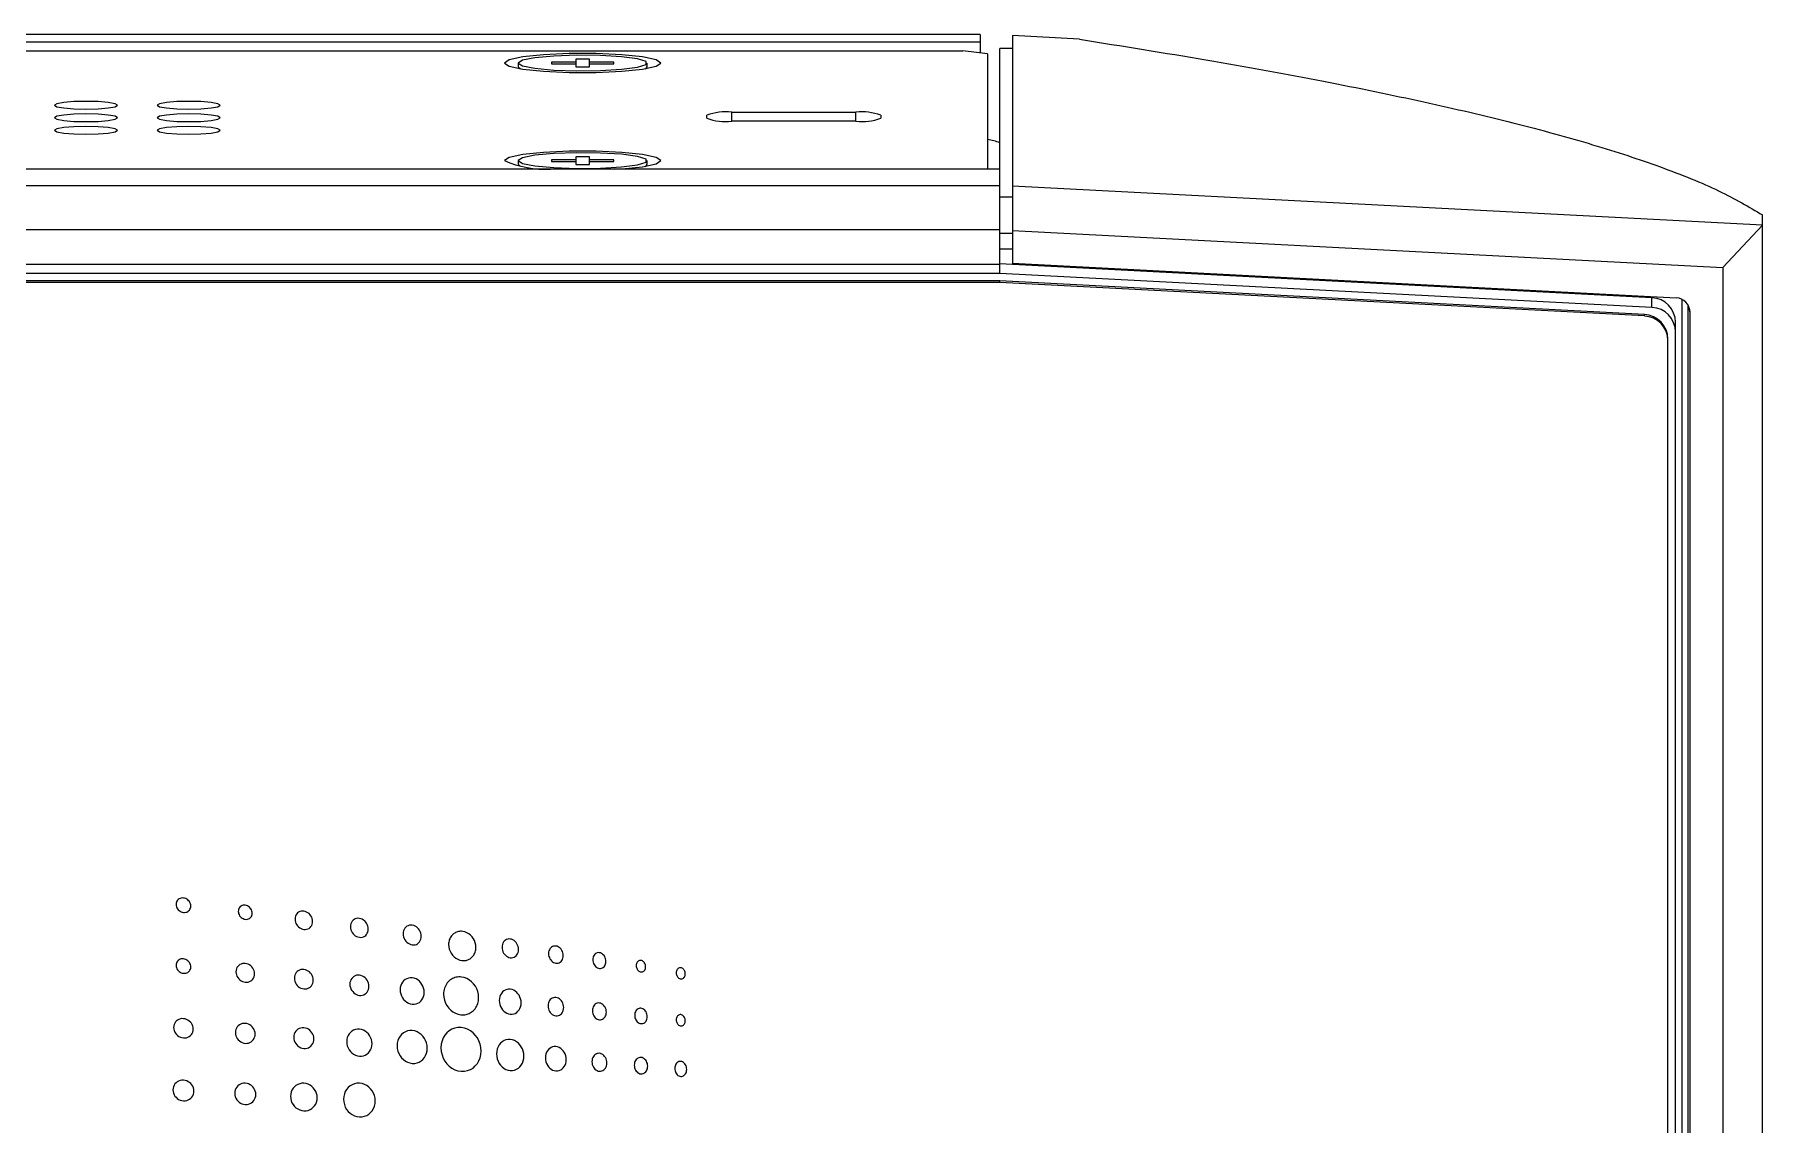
# Model space of a CAD drawing. Header units: inches. Extents: x 1.2 to 43.4, y 1.7 to 28.6.
# Drawn here: x 40.653 to 43.392, y 18.474 to 20.202 of the extents above; entities that cross this region are included whole.
import ezdxf

# ---------------------------------------------------------------- set-up
doc = ezdxf.new("R2010")
doc.units = ezdxf.units.IN
doc.header["$MEASUREMENT"] = 0
doc.layers.add('ARTWORK', color=2, linetype='Continuous')

msp = doc.modelspace()

# ---------------------------------------------------------------- linework, layer by layer
for p, q in [((42.152, 20.2024), (39.9692, 20.2024)), ((42.152, 20.1902), (39.9692, 20.1902)), ((42.152, 20.2024), (42.152, 20.173)), ((42.3094, 20.1949), (42.2032, 20.2011)), ((42.2032, 20.2011), (42.2032, 19.8377)), ((40.1638, 20.1764), (42.1245, 20.1764)), ((41.5113, 20.1632), (41.5113, 20.1512)), ((41.5329, 20.1632), (41.5113, 20.1632)), ((41.5329, 20.1512), (41.5329, 20.1632)), ((42.1639, 20.1716), (42.1245, 20.1764)), ((42.1639, 20.1716), (42.1639, 19.9887)), ((42.2032, 20.1804), (42.1835, 20.1801)), ((42.1835, 19.8235), (42.1835, 20.1801)), ((41.4198, 20.1572), (41.4198, 20.1513)), ((41.4198, 20.1513), (41.4234, 20.148)), ((41.4205, 20.1498), (41.4221, 20.1482)), ((41.4729, 20.1585), (41.4729, 20.1558)), ((41.5113, 20.1585), (41.4729, 20.1585)), ((41.4729, 20.1558), (41.5113, 20.1558)), ((41.5113, 20.1512), (41.5329, 20.1512)), ((41.5713, 20.1585), (41.5329, 20.1585)), ((41.5329, 20.1558), (41.5713, 20.1558)), ((41.5713, 20.1558), (41.5713, 20.1585)), ((41.6221, 20.1482), (41.6237, 20.1498)), ((41.6245, 20.1513), (41.6245, 20.1572)), ((41.7583, 20.0792), (41.9552, 20.0792)), ((41.7583, 20.0648), (41.7583, 20.0792)), ((41.9552, 20.0648), (41.9552, 20.0792)), ((41.719, 20.0696), (41.719, 20.0744)), ((41.9552, 20.0648), (41.7583, 20.0648)), ((41.9946, 20.0744), (41.9946, 20.0696)), ((41.4198, 20.0024), (41.4198, 19.9966)), ((41.4198, 19.9966), (41.4234, 19.9933)), ((41.4205, 19.995), (41.4221, 19.9935)), ((41.4729, 20.0038), (41.4729, 20.0011)), ((41.5113, 20.0038), (41.4729, 20.0038)), ((41.4729, 20.0011), (41.5113, 20.0011)), ((41.5113, 20.0084), (41.5113, 19.9964)), ((41.5329, 20.0084), (41.5113, 20.0084)), ((41.5113, 19.9964), (41.5329, 19.9964)), ((41.5329, 19.9964), (41.5329, 20.0084)), ((41.5713, 20.0038), (41.5329, 20.0038)), ((41.5329, 20.0011), (41.5713, 20.0011)), ((41.5713, 20.0011), (41.5713, 20.0038)), ((41.6221, 19.9935), (41.6237, 19.995)), ((41.6245, 19.9966), (41.6245, 20.0024)), ((42.1835, 19.9887), (26.2938, 19.9887)), ((26.2938, 19.9627), (42.1835, 19.9627)), ((42.2032, 19.9445), (42.1835, 19.9442)), ((43.3922, 19.8999), (42.2032, 19.9617)), ((43.3922, 9.8028), (43.3922, 19.9162)), ((42.1835, 19.8925), (26.2938, 19.8925)), ((42.2032, 19.8869), (42.1835, 19.8868)), ((42.2032, 19.8914), (43.3292, 19.8329)), ((43.3922, 19.8999), (43.3292, 19.8329)), ((42.2032, 19.8618), (42.1835, 19.8622)), ((42.1835, 19.8378), (26.2938, 19.8378)), ((43.2171, 19.7849), (42.1835, 19.8387)), ((42.2032, 19.8396), (43.2556, 19.7848)), ((43.3292, 19.8329), (43.3292, 9.7951)), ((42.1835, 19.8235), (26.2938, 19.8235)), ((42.1835, 19.8115), (26.2938, 19.8115)), ((42.1835, 19.8091), (26.2938, 19.8091)), ((43.2171, 19.7697), (42.1835, 19.8235)), ((42.1835, 19.8091), (42.1835, 19.8115)), ((43.2051, 19.7584), (42.1835, 19.8115)), ((43.2051, 19.756), (42.1835, 19.8091)), ((43.2171, 19.7697), (43.2171, 19.7849)), ((43.2644, 19.7825), (43.2644, 9.8155)), ((43.2051, 19.756), (43.2051, 19.7584)), ((43.2743, 9.8144), (43.2743, 19.7731)), ((43.2761, 19.7687), (43.277, 19.7624)), ((43.277, 19.7624), (43.277, 9.7951)), ((43.2544, 9.8003), (43.2544, 19.7459)), ((43.2424, 9.7979), (43.2424, 19.7194))]:
    msp.add_line(p, q)
at = {"flags": 128}
for points in [[(41.3981, 20.1572), (41.4056, 20.152), (41.4271, 20.1475), (41.4601, 20.1441), (41.5006, 20.1423), (41.5437, 20.1423), (41.5841, 20.1441), (41.6171, 20.1475), (41.6387, 20.152), (41.6461, 20.1572), (41.6387, 20.1623), (41.6171, 20.1669), (41.5841, 20.1703), (41.5437, 20.1721), (41.5006, 20.1721), (41.4601, 20.1703), (41.4271, 20.1669), (41.4056, 20.1623), (41.3981, 20.1572)], [(41.4198, 20.1572), (41.4267, 20.1527), (41.4465, 20.1488), (41.4765, 20.146), (41.5127, 20.1447), (41.5501, 20.1452), (41.5838, 20.1472), (41.6091, 20.1506), (41.6227, 20.1549), (41.6227, 20.1595), (41.6091, 20.1637), (41.5838, 20.1671), (41.5501, 20.1692), (41.5127, 20.1696), (41.4765, 20.1683), (41.4465, 20.1656), (41.4267, 20.1617), (41.4198, 20.1572)], [(41.6209, 20.148), (41.6227, 20.149), (41.6245, 20.1513)], [(40.6847, 20.0902), (40.6885, 20.0879), (40.6994, 20.0859), (40.7156, 20.0846), (40.7347, 20.0841), (40.7539, 20.0846), (40.7701, 20.0859), (40.7809, 20.0879), (40.7847, 20.0902), (40.7809, 20.0926), (40.7701, 20.0945), (40.7539, 20.0959), (40.7347, 20.0963), (40.7156, 20.0959), (40.6994, 20.0945), (40.6885, 20.0926), (40.6847, 20.0902)], [(40.8477, 20.0902), (40.8515, 20.0879), (40.8624, 20.0859), (40.8786, 20.0846), (40.8977, 20.0841), (40.9168, 20.0846), (40.9331, 20.0859), (40.9439, 20.0879), (40.9477, 20.0902), (40.9439, 20.0926), (40.9331, 20.0945), (40.9168, 20.0959), (40.8977, 20.0963), (40.8786, 20.0959), (40.8624, 20.0945), (40.8515, 20.0926), (40.8477, 20.0902)], [(40.6847, 20.0704), (40.6885, 20.068), (40.6994, 20.066), (40.7156, 20.0647), (40.7347, 20.0643), (40.7539, 20.0647), (40.7701, 20.066), (40.7809, 20.068), (40.7847, 20.0704), (40.7809, 20.0727), (40.7701, 20.0747), (40.7539, 20.076), (40.7347, 20.0765), (40.7156, 20.076), (40.6994, 20.0747), (40.6885, 20.0727), (40.6847, 20.0704)], [(40.6847, 20.0505), (40.6885, 20.0482), (40.6994, 20.0462), (40.7156, 20.0449), (40.7347, 20.0444), (40.7539, 20.0449), (40.7701, 20.0462), (40.7809, 20.0482), (40.7847, 20.0505), (40.7809, 20.0528), (40.7701, 20.0548), (40.7539, 20.0561), (40.7347, 20.0566), (40.7156, 20.0561), (40.6994, 20.0548), (40.6885, 20.0528), (40.6847, 20.0505)], [(40.8477, 20.0704), (40.8515, 20.068), (40.8624, 20.066), (40.8786, 20.0647), (40.8977, 20.0643), (40.9168, 20.0647), (40.9331, 20.066), (40.9439, 20.068), (40.9477, 20.0704), (40.9439, 20.0727), (40.9331, 20.0747), (40.9168, 20.076), (40.8977, 20.0765), (40.8786, 20.076), (40.8624, 20.0747), (40.8515, 20.0727), (40.8477, 20.0704)], [(40.8477, 20.0505), (40.8515, 20.0482), (40.8624, 20.0462), (40.8786, 20.0449), (40.8977, 20.0444), (40.9168, 20.0449), (40.9331, 20.0462), (40.9439, 20.0482), (40.9477, 20.0505), (40.9439, 20.0528), (40.9331, 20.0548), (40.9168, 20.0561), (40.8977, 20.0566), (40.8786, 20.0561), (40.8624, 20.0548), (40.8515, 20.0528), (40.8477, 20.0505)], [(41.5731, 19.9887), (41.5841, 19.9893), (41.6171, 19.9927), (41.6387, 19.9973), (41.6461, 20.0024), (41.6387, 20.0076), (41.6171, 20.0121), (41.5841, 20.0155), (41.5437, 20.0173), (41.5006, 20.0173), (41.4601, 20.0155), (41.4271, 20.0121), (41.4056, 20.0076), (41.3981, 20.0024)], [(41.4198, 20.0024), (41.4267, 19.9979), (41.4465, 19.994), (41.4765, 19.9913), (41.5127, 19.99), (41.5501, 19.9904), (41.5838, 19.9925), (41.6091, 19.9959), (41.6227, 20.0001), (41.6227, 20.0047), (41.6091, 20.009), (41.5838, 20.0124), (41.5501, 20.0144), (41.5127, 20.0149), (41.4765, 20.0136), (41.4465, 20.0108), (41.4267, 20.0069), (41.4198, 20.0024)], [(41.6209, 19.9933), (41.6227, 19.9943), (41.6245, 19.9966)]]:
    msp.add_lwpolyline(points, dxfattribs=at)
for centre, radius, start, end in [((41.7486, 19.9949), 0.0849, 83.4408, 110.455), ((41.9649, 19.9949), 0.0849, 69.5443, 96.5599), ((41.7486, 20.1492), 0.0849, 249.545, 276.5592), ((41.9649, 20.1492), 0.0849, 263.4401, 290.4557), ((42.1528, 19.9572), 0.0795, 67.2469, 81.9994), ((41.4645, 20.154), 0.1654, 246.3392, 272.2874), ((43.2152, 19.7458), 0.0392, 0.2017, 87.2262), ((43.2545, 19.7623), 0.0225, 0.1996, 87.2301), ((43.2032, 19.7192), 0.0392, 0.2, 87.228), ((43.2032, 19.7168), 0.0392, 0.2017, 87.2262), ((43.2152, 19.7305), 0.0392, 0.1999, 87.2297)]:
    msp.add_arc(centre, radius, start, end)
msp.add_open_spline([(42.3094, 20.1949), (42.3773, 20.1841), (42.5137, 20.1624), (42.6955, 20.1291), (42.8581, 20.0957), (43.0012, 20.0621), (43.1265, 20.0277), (43.2361, 19.9916), (43.328, 19.9543), (43.3708, 19.9289), (43.3922, 19.9162)], degree=3, knots=[0, 0, 0, 0, 0.125281, 0.251368, 0.369432, 0.48749, 0.609014, 0.730544, 0.864741, 1, 1, 1, 1])
at = {"layer": 'ARTWORK'}
for points in [[(40.8892, 18.81), (40.8892, 18.81), (40.8911, 18.81), (40.8929, 18.8102), (40.8946, 18.8107), (40.8961, 18.8115), (40.8975, 18.8125), (40.8986, 18.8137), (40.8996, 18.8151), (40.9003, 18.8167), (40.9007, 18.8184), (40.9009, 18.8202), (40.9009, 18.8202), (40.9007, 18.8221), (40.9003, 18.8239), (40.8996, 18.8256), (40.8986, 18.8272), (40.8975, 18.8286), (40.8961, 18.8299), (40.8946, 18.831), (40.8929, 18.8319), (40.8911, 18.8325), (40.8892, 18.8329), (40.8892, 18.8329), (40.8873, 18.833), (40.8855, 18.8327), (40.8838, 18.8322), (40.8823, 18.8315), (40.881, 18.8305), (40.8798, 18.8293), (40.8788, 18.8279), (40.8781, 18.8263), (40.8777, 18.8246), (40.8775, 18.8227), (40.8775, 18.8227), (40.8777, 18.8209), (40.8781, 18.8191), (40.8788, 18.8173), (40.8798, 18.8157), (40.881, 18.8143), (40.8823, 18.813), (40.8838, 18.8119), (40.8855, 18.811), (40.8873, 18.8104), (40.8892, 18.81), (40.8892, 18.81)], [(40.9872, 18.7991), (40.9872, 18.7991), (40.989, 18.799), (40.9907, 18.7992), (40.9923, 18.7997), (40.9938, 18.8004), (40.995, 18.8013), (40.9961, 18.8025), (40.997, 18.8038), (40.9977, 18.8053), (40.9981, 18.807), (40.9983, 18.8087), (40.9983, 18.8087), (40.9981, 18.8106), (40.9977, 18.8123), (40.997, 18.814), (40.9961, 18.8156), (40.995, 18.817), (40.9938, 18.8183), (40.9923, 18.8194), (40.9907, 18.8203), (40.989, 18.821), (40.9872, 18.8214), (40.9872, 18.8214), (40.9855, 18.8215), (40.9838, 18.8213), (40.9822, 18.8208), (40.9807, 18.8201), (40.9794, 18.8192), (40.9783, 18.818), (40.9774, 18.8167), (40.9767, 18.8152), (40.9763, 18.8135), (40.9762, 18.8117), (40.9762, 18.8117), (40.9763, 18.8099), (40.9767, 18.8082), (40.9774, 18.8065), (40.9783, 18.8049), (40.9794, 18.8034), (40.9807, 18.8022), (40.9822, 18.8011), (40.9838, 18.8002), (40.9855, 18.7995), (40.9872, 18.7991), (40.9872, 18.7991)], [(41.0801, 18.7832), (41.0801, 18.7832), (41.0824, 18.783), (41.0845, 18.7833), (41.0865, 18.7839), (41.0883, 18.7848), (41.09, 18.786), (41.0914, 18.7875), (41.0925, 18.7893), (41.0933, 18.7912), (41.0939, 18.7934), (41.094, 18.7957), (41.094, 18.7957), (41.0939, 18.798), (41.0933, 18.8003), (41.0925, 18.8025), (41.0914, 18.8046), (41.09, 18.8064), (41.0883, 18.8081), (41.0865, 18.8095), (41.0845, 18.8107), (41.0824, 18.8115), (41.0801, 18.812), (41.0801, 18.812), (41.0778, 18.8122), (41.0757, 18.8119), (41.0736, 18.8113), (41.0718, 18.8104), (41.0702, 18.8092), (41.0688, 18.8077), (41.0676, 18.8059), (41.0668, 18.804), (41.0663, 18.8018), (41.0661, 18.7995), (41.0661, 18.7995), (41.0663, 18.7971), (41.0668, 18.7948), (41.0676, 18.7926), (41.0688, 18.7906), (41.0702, 18.7887), (41.0718, 18.787), (41.0736, 18.7856), (41.0757, 18.7845), (41.0778, 18.7836), (41.0801, 18.7832), (41.0801, 18.7832)], [(41.1682, 18.7706), (41.1682, 18.7706), (41.1705, 18.7705), (41.1726, 18.7707), (41.1747, 18.7714), (41.1765, 18.7723), (41.1781, 18.7736), (41.1795, 18.7752), (41.1807, 18.777), (41.1815, 18.779), (41.1821, 18.7812), (41.1823, 18.7836), (41.1823, 18.7836), (41.1821, 18.7861), (41.1815, 18.7885), (41.1807, 18.7907), (41.1795, 18.7929), (41.1781, 18.7948), (41.1765, 18.7965), (41.1747, 18.798), (41.1726, 18.7992), (41.1705, 18.8001), (41.1682, 18.8006), (41.1682, 18.8006), (41.1659, 18.8007), (41.1637, 18.8004), (41.1617, 18.7998), (41.1598, 18.7988), (41.1582, 18.7976), (41.1567, 18.796), (41.1556, 18.7942), (41.1547, 18.7922), (41.1542, 18.7899), (41.154, 18.7875), (41.154, 18.7875), (41.1542, 18.785), (41.1547, 18.7827), (41.1556, 18.7804), (41.1567, 18.7783), (41.1582, 18.7763), (41.1598, 18.7746), (41.1617, 18.7731), (41.1637, 18.7719), (41.1659, 18.7711), (41.1682, 18.7706), (41.1682, 18.7706)], [(41.2519, 18.7586), (41.2519, 18.7586), (41.2542, 18.7585), (41.2564, 18.7588), (41.2585, 18.7594), (41.2603, 18.7605), (41.262, 18.7618), (41.2634, 18.7634), (41.2646, 18.7653), (41.2654, 18.7674), (41.266, 18.7697), (41.2662, 18.7722), (41.2662, 18.7722), (41.266, 18.7748), (41.2654, 18.7772), (41.2646, 18.7796), (41.2634, 18.7818), (41.262, 18.7838), (41.2603, 18.7856), (41.2585, 18.7871), (41.2564, 18.7883), (41.2542, 18.7892), (41.2519, 18.7898), (41.2519, 18.7898), (41.2496, 18.7899), (41.2474, 18.7896), (41.2453, 18.789), (41.2434, 18.788), (41.2417, 18.7866), (41.2403, 18.785), (41.2391, 18.7831), (41.2382, 18.781), (41.2377, 18.7787), (41.2375, 18.7761), (41.2375, 18.7761), (41.2377, 18.7736), (41.2382, 18.7711), (41.2391, 18.7687), (41.2403, 18.7665), (41.2417, 18.7645), (41.2434, 18.7627), (41.2453, 18.7612), (41.2474, 18.76), (41.2496, 18.7591), (41.2519, 18.7586), (41.2519, 18.7586)], [(41.3306, 18.7338), (41.3306, 18.7338), (41.3309, 18.7337), (41.3312, 18.7337), (41.3314, 18.7337), (41.3317, 18.7336), (41.332, 18.7336), (41.3322, 18.7336), (41.3325, 18.7336), (41.3328, 18.7336), (41.333, 18.7336), (41.3333, 18.7336), (41.3333, 18.7336), (41.3347, 18.7336), (41.336, 18.7338), (41.3374, 18.734), (41.3387, 18.7343), (41.34, 18.7348), (41.3412, 18.7353), (41.3424, 18.7359), (41.3436, 18.7366), (41.3447, 18.7374), (41.3458, 18.7383), (41.3458, 18.7383), (41.3471, 18.7395), (41.3482, 18.7408), (41.3493, 18.7423), (41.3502, 18.7438), (41.351, 18.7455), (41.3516, 18.7472), (41.3521, 18.7489), (41.3525, 18.7508), (41.3527, 18.7526), (41.3528, 18.7545), (41.3528, 18.7545), (41.3525, 18.7583), (41.3518, 18.7619), (41.3505, 18.7653), (41.3488, 18.7684), (41.3468, 18.7713), (41.3443, 18.7739), (41.3416, 18.7761), (41.3386, 18.7778), (41.3354, 18.7791), (41.3319, 18.7799), (41.3319, 18.7799), (41.3302, 18.7801), (41.3286, 18.7801), (41.3269, 18.78), (41.3253, 18.7797), (41.3237, 18.7794), (41.3222, 18.7788), (41.3207, 18.7782), (41.3193, 18.7774), (41.3179, 18.7765), (41.3166, 18.7755), (41.3166, 18.7755), (41.3153, 18.7742), (41.3141, 18.7729), (41.3131, 18.7715), (41.3122, 18.7699), (41.3114, 18.7683), (41.3107, 18.7666), (41.3102, 18.7648), (41.3098, 18.7629), (41.3096, 18.7611), (41.3095, 18.7591), (41.3095, 18.7591), (41.3098, 18.7554), (41.3106, 18.7518), (41.3119, 18.7484), (41.3136, 18.7452), (41.3157, 18.7423), (41.3182, 18.7398), (41.3209, 18.7376), (41.324, 18.7358), (41.3272, 18.7345), (41.3306, 18.7338), (41.3306, 18.7338)], [(41.4073, 18.7381), (41.4073, 18.7381), (41.4094, 18.738), (41.4114, 18.7383), (41.4133, 18.739), (41.415, 18.74), (41.4165, 18.7413), (41.4178, 18.7428), (41.4188, 18.7446), (41.4196, 18.7466), (41.4201, 18.7488), (41.4203, 18.7512), (41.4203, 18.7512), (41.4201, 18.7536), (41.4196, 18.756), (41.4188, 18.7582), (41.4178, 18.7603), (41.4165, 18.7622), (41.415, 18.7639), (41.4133, 18.7654), (41.4114, 18.7665), (41.4094, 18.7674), (41.4073, 18.7679), (41.4073, 18.7679), (41.4052, 18.768), (41.4032, 18.7677), (41.4013, 18.767), (41.3996, 18.7661), (41.3981, 18.7648), (41.3968, 18.7632), (41.3957, 18.7614), (41.3949, 18.7594), (41.3944, 18.7572), (41.3942, 18.7548), (41.3942, 18.7548), (41.3944, 18.7523), (41.3949, 18.75), (41.3957, 18.7477), (41.3968, 18.7456), (41.3981, 18.7437), (41.3996, 18.742), (41.4013, 18.7406), (41.4032, 18.7394), (41.4052, 18.7386), (41.4073, 18.7381), (41.4073, 18.7381)], [(40.8892, 18.7135), (40.8892, 18.7135), (40.8911, 18.7135), (40.8929, 18.7137), (40.8946, 18.7142), (40.8961, 18.715), (40.8975, 18.716), (40.8986, 18.7172), (40.8996, 18.7186), (40.9003, 18.7201), (40.9007, 18.7218), (40.9009, 18.7237), (40.9009, 18.7237), (40.9007, 18.7255), (40.9003, 18.7274), (40.8996, 18.7291), (40.8986, 18.7307), (40.8975, 18.7321), (40.8961, 18.7334), (40.8946, 18.7345), (40.8929, 18.7354), (40.8911, 18.736), (40.8892, 18.7364), (40.8892, 18.7364), (40.8873, 18.7364), (40.8855, 18.7362), (40.8838, 18.7357), (40.8823, 18.7349), (40.881, 18.734), (40.8798, 18.7327), (40.8788, 18.7314), (40.8781, 18.7298), (40.8777, 18.7281), (40.8775, 18.7262), (40.8775, 18.7262), (40.8777, 18.7244), (40.8781, 18.7225), (40.8788, 18.7208), (40.8798, 18.7192), (40.881, 18.7178), (40.8823, 18.7165), (40.8838, 18.7154), (40.8855, 18.7145), (40.8873, 18.7139), (40.8892, 18.7135), (40.8892, 18.7135)], [(41.4796, 18.7295), (41.4796, 18.7295), (41.4815, 18.7295), (41.4833, 18.7297), (41.485, 18.7303), (41.4865, 18.7312), (41.4878, 18.7324), (41.489, 18.7338), (41.4899, 18.7355), (41.4906, 18.7373), (41.4911, 18.7394), (41.4912, 18.7415), (41.4912, 18.7415), (41.4911, 18.7438), (41.4906, 18.7459), (41.4899, 18.748), (41.489, 18.7499), (41.4878, 18.7516), (41.4865, 18.7532), (41.485, 18.7545), (41.4833, 18.7555), (41.4815, 18.7563), (41.4796, 18.7568), (41.4796, 18.7568), (41.4777, 18.7568), (41.4759, 18.7566), (41.4743, 18.756), (41.4727, 18.7551), (41.4714, 18.7539), (41.4702, 18.7525), (41.4693, 18.7508), (41.4686, 18.749), (41.4681, 18.7469), (41.468, 18.7447), (41.468, 18.7447), (41.4681, 18.7425), (41.4686, 18.7403), (41.4693, 18.7383), (41.4702, 18.7364), (41.4714, 18.7346), (41.4727, 18.7331), (41.4743, 18.7318), (41.4759, 18.7307), (41.4777, 18.73), (41.4796, 18.7295), (41.4796, 18.7295)], [(41.5486, 18.7213), (41.5486, 18.7213), (41.5503, 18.7212), (41.5519, 18.7215), (41.5534, 18.722), (41.5547, 18.7229), (41.5559, 18.7239), (41.557, 18.7252), (41.5578, 18.7268), (41.5585, 18.7285), (41.5588, 18.7303), (41.559, 18.7323), (41.559, 18.7323), (41.5588, 18.7343), (41.5585, 18.7363), (41.5578, 18.7382), (41.557, 18.7399), (41.5559, 18.7415), (41.5547, 18.7429), (41.5534, 18.7441), (41.5519, 18.7451), (41.5503, 18.7458), (41.5486, 18.7462), (41.5486, 18.7462), (41.5469, 18.7463), (41.5453, 18.746), (41.5438, 18.7455), (41.5424, 18.7447), (41.5412, 18.7436), (41.5402, 18.7423), (41.5393, 18.7407), (41.5387, 18.739), (41.5383, 18.7372), (41.5382, 18.7352), (41.5382, 18.7352), (41.5383, 18.7331), (41.5387, 18.7311), (41.5393, 18.7293), (41.5402, 18.7275), (41.5412, 18.7259), (41.5424, 18.7245), (41.5438, 18.7233), (41.5453, 18.7223), (41.5469, 18.7217), (41.5486, 18.7213), (41.5486, 18.7213)], [(40.9873, 18.6994), (40.9873, 18.6994), (40.9896, 18.6994), (40.9919, 18.6997), (40.994, 18.7004), (40.996, 18.7014), (40.9977, 18.7027), (40.9991, 18.7042), (41.0003, 18.706), (41.0012, 18.7081), (41.0018, 18.7103), (41.002, 18.7127), (41.002, 18.7127), (41.0018, 18.7151), (41.0012, 18.7174), (41.0003, 18.7196), (40.9991, 18.7217), (40.9977, 18.7236), (40.996, 18.7253), (40.994, 18.7267), (40.9919, 18.7278), (40.9896, 18.7286), (40.9873, 18.7291), (40.9873, 18.7291), (40.9849, 18.7292), (40.9826, 18.7288), (40.9805, 18.7282), (40.9785, 18.7272), (40.9768, 18.7259), (40.9753, 18.7243), (40.9741, 18.7225), (40.9732, 18.7205), (40.9727, 18.7183), (40.9725, 18.7159), (40.9725, 18.7159), (40.9727, 18.7134), (40.9732, 18.7111), (40.9741, 18.7089), (40.9753, 18.7068), (40.9768, 18.7049), (40.9785, 18.7032), (40.9805, 18.7018), (40.9826, 18.7007), (40.9849, 18.6999), (40.9873, 18.6994), (40.9873, 18.6994)], [(41.0801, 18.6887), (41.0801, 18.6887), (41.0825, 18.6887), (41.0848, 18.689), (41.0869, 18.6897), (41.0889, 18.6908), (41.0906, 18.6921), (41.0921, 18.6937), (41.0933, 18.6956), (41.0942, 18.6977), (41.0948, 18.7), (41.0949, 18.7025), (41.0949, 18.7025), (41.0948, 18.705), (41.0942, 18.7074), (41.0933, 18.7098), (41.0921, 18.7119), (41.0906, 18.7139), (41.0889, 18.7156), (41.0869, 18.7171), (41.0848, 18.7182), (41.0825, 18.7191), (41.0801, 18.7195), (41.0801, 18.7195), (41.0777, 18.7196), (41.0754, 18.7193), (41.0732, 18.7186), (41.0713, 18.7175), (41.0695, 18.7162), (41.068, 18.7146), (41.0668, 18.7127), (41.0659, 18.7106), (41.0653, 18.7083), (41.0652, 18.7058), (41.0652, 18.7058), (41.0653, 18.7032), (41.0659, 18.7008), (41.0668, 18.6985), (41.068, 18.6963), (41.0695, 18.6944), (41.0713, 18.6926), (41.0732, 18.6912), (41.0754, 18.69), (41.0777, 18.6892), (41.0801, 18.6887), (41.0801, 18.6887)], [(41.1682, 18.6785), (41.1682, 18.6785), (41.1706, 18.6785), (41.1729, 18.6788), (41.1751, 18.6796), (41.1771, 18.6807), (41.1788, 18.6821), (41.1803, 18.6838), (41.1815, 18.6857), (41.1824, 18.6879), (41.183, 18.6903), (41.1832, 18.6929), (41.1832, 18.6929), (41.183, 18.6955), (41.1824, 18.698), (41.1815, 18.7004), (41.1803, 18.7026), (41.1788, 18.7047), (41.1771, 18.7064), (41.1751, 18.708), (41.1729, 18.7092), (41.1706, 18.7101), (41.1682, 18.7105), (41.1682, 18.7105), (41.1657, 18.7106), (41.1634, 18.7103), (41.1612, 18.7095), (41.1592, 18.7084), (41.1575, 18.707), (41.1559, 18.7053), (41.1547, 18.7034), (41.1538, 18.7012), (41.1532, 18.6988), (41.153, 18.6962), (41.153, 18.6962), (41.1532, 18.6935), (41.1538, 18.691), (41.1547, 18.6886), (41.1559, 18.6864), (41.1575, 18.6844), (41.1592, 18.6826), (41.1612, 18.681), (41.1634, 18.6798), (41.1657, 18.679), (41.1682, 18.6785), (41.1682, 18.6785)], [(41.3292, 18.6477), (41.3292, 18.6477), (41.3295, 18.6477), (41.3297, 18.6477), (41.33, 18.6476), (41.3303, 18.6476), (41.3305, 18.6476), (41.3308, 18.6476), (41.3311, 18.6476), (41.3313, 18.6476), (41.3316, 18.6476), (41.3318, 18.6476), (41.3318, 18.6476), (41.3337, 18.6476), (41.3355, 18.6478), (41.3372, 18.6481), (41.339, 18.6486), (41.3407, 18.6492), (41.3423, 18.6499), (41.3439, 18.6507), (41.3454, 18.6516), (41.3469, 18.6527), (41.3483, 18.6539), (41.3483, 18.6539), (41.3499, 18.6555), (41.3514, 18.6572), (41.3527, 18.6591), (41.3539, 18.6611), (41.3549, 18.6632), (41.3557, 18.6655), (41.3564, 18.6678), (41.3568, 18.6701), (41.3571, 18.6725), (41.3572, 18.675), (41.3572, 18.675), (41.3569, 18.6798), (41.3558, 18.6845), (41.3542, 18.6889), (41.352, 18.693), (41.3492, 18.6967), (41.3461, 18.7), (41.3425, 18.7028), (41.3386, 18.7051), (41.3344, 18.7067), (41.33, 18.7076), (41.33, 18.7076), (41.3278, 18.7077), (41.3257, 18.7077), (41.3236, 18.7075), (41.3216, 18.7072), (41.3196, 18.7066), (41.3176, 18.7059), (41.3158, 18.7051), (41.314, 18.704), (41.3122, 18.7029), (41.3106, 18.7015), (41.3106, 18.7015), (41.309, 18.6999), (41.3075, 18.6982), (41.3061, 18.6963), (41.3049, 18.6943), (41.3039, 18.6921), (41.3031, 18.6899), (41.3025, 18.6876), (41.302, 18.6852), (41.3017, 18.6828), (41.3016, 18.6803), (41.3016, 18.6803), (41.302, 18.6754), (41.303, 18.6708), (41.3047, 18.6663), (41.3069, 18.6622), (41.3097, 18.6584), (41.3129, 18.6551), (41.3165, 18.6523), (41.3205, 18.6501), (41.3247, 18.6485), (41.3292, 18.6477), (41.3292, 18.6477)], [(41.6145, 18.7156), (41.6145, 18.7156), (41.6157, 18.7156), (41.6169, 18.7158), (41.6179, 18.7162), (41.6189, 18.7168), (41.6198, 18.7176), (41.6205, 18.7185), (41.6211, 18.7197), (41.6216, 18.7209), (41.6218, 18.7223), (41.6219, 18.7237), (41.6219, 18.7237), (41.6218, 18.7252), (41.6216, 18.7267), (41.6211, 18.728), (41.6205, 18.7293), (41.6198, 18.7305), (41.6189, 18.7315), (41.6179, 18.7324), (41.6169, 18.7331), (41.6157, 18.7336), (41.6145, 18.7339), (41.6145, 18.7339), (41.6133, 18.7339), (41.6121, 18.7338), (41.6111, 18.7333), (41.6101, 18.7327), (41.6092, 18.7319), (41.6085, 18.731), (41.6079, 18.7299), (41.6074, 18.7286), (41.6071, 18.7272), (41.607, 18.7258), (41.607, 18.7258), (41.6071, 18.7243), (41.6074, 18.7228), (41.6079, 18.7214), (41.6085, 18.7202), (41.6092, 18.719), (41.6101, 18.718), (41.6111, 18.7171), (41.6121, 18.7164), (41.6133, 18.7159), (41.6145, 18.7156), (41.6145, 18.7156)], [(41.6775, 18.7045), (41.6775, 18.7045), (41.6787, 18.7045), (41.6798, 18.7047), (41.6808, 18.7052), (41.6817, 18.7058), (41.6825, 18.7066), (41.6833, 18.7076), (41.6838, 18.7087), (41.6843, 18.7099), (41.6845, 18.7112), (41.6846, 18.7127), (41.6846, 18.7127), (41.6845, 18.7141), (41.6843, 18.7155), (41.6838, 18.7169), (41.6833, 18.7181), (41.6825, 18.7192), (41.6817, 18.7202), (41.6808, 18.721), (41.6798, 18.7217), (41.6787, 18.7221), (41.6775, 18.7224), (41.6775, 18.7224), (41.6764, 18.7224), (41.6753, 18.7222), (41.6742, 18.7218), (41.6733, 18.7211), (41.6725, 18.7203), (41.6717, 18.7194), (41.6712, 18.7183), (41.6707, 18.717), (41.6705, 18.7157), (41.6704, 18.7142), (41.6704, 18.7142), (41.6705, 18.7128), (41.6707, 18.7114), (41.6712, 18.71), (41.6717, 18.7088), (41.6725, 18.7077), (41.6733, 18.7067), (41.6742, 18.7059), (41.6753, 18.7052), (41.6764, 18.7048), (41.6775, 18.7045), (41.6775, 18.7045)], [(41.2519, 18.6646), (41.2519, 18.6646), (41.255, 18.6645), (41.258, 18.665), (41.2607, 18.666), (41.2632, 18.6674), (41.2654, 18.6693), (41.2673, 18.6715), (41.2688, 18.674), (41.27, 18.6769), (41.2707, 18.68), (41.271, 18.6833), (41.271, 18.6833), (41.2707, 18.6867), (41.27, 18.69), (41.2688, 18.6931), (41.2673, 18.696), (41.2654, 18.6986), (41.2632, 18.7009), (41.2607, 18.7029), (41.258, 18.7045), (41.255, 18.7056), (41.2519, 18.7062), (41.2519, 18.7062), (41.2488, 18.7063), (41.2459, 18.7058), (41.2431, 18.7049), (41.2406, 18.7035), (41.2383, 18.7016), (41.2364, 18.6994), (41.2349, 18.6969), (41.2337, 18.694), (41.233, 18.6909), (41.2327, 18.6875), (41.2327, 18.6875), (41.233, 18.6841), (41.2337, 18.6808), (41.2349, 18.6777), (41.2364, 18.6748), (41.2383, 18.6721), (41.2406, 18.6698), (41.2431, 18.6678), (41.2459, 18.6663), (41.2488, 18.6652), (41.2519, 18.6646), (41.2519, 18.6646)], [(41.4073, 18.6486), (41.4073, 18.6486), (41.4101, 18.6486), (41.4128, 18.6491), (41.4153, 18.65), (41.4175, 18.6514), (41.4195, 18.6532), (41.4213, 18.6553), (41.4227, 18.6577), (41.4237, 18.6604), (41.4244, 18.6634), (41.4246, 18.6666), (41.4246, 18.6666), (41.4244, 18.6698), (41.4237, 18.6729), (41.4227, 18.6758), (41.4213, 18.6786), (41.4195, 18.6811), (41.4175, 18.6833), (41.4153, 18.6851), (41.4128, 18.6866), (41.4101, 18.6877), (41.4073, 18.6883), (41.4073, 18.6883), (41.4045, 18.6883), (41.4018, 18.6879), (41.3993, 18.687), (41.3971, 18.6856), (41.395, 18.6839), (41.3933, 18.6817), (41.3919, 18.6793), (41.3908, 18.6765), (41.3901, 18.6736), (41.3899, 18.6704), (41.3899, 18.6704), (41.3901, 18.6671), (41.3908, 18.664), (41.3919, 18.661), (41.3933, 18.6582), (41.395, 18.6557), (41.3971, 18.6535), (41.3993, 18.6517), (41.4018, 18.6502), (41.4045, 18.6492), (41.4073, 18.6486), (41.4073, 18.6486)], [(41.4796, 18.6461), (41.4796, 18.6461), (41.4816, 18.646), (41.4835, 18.6464), (41.4853, 18.6471), (41.4869, 18.6481), (41.4884, 18.6494), (41.4896, 18.6509), (41.4906, 18.6527), (41.4913, 18.6547), (41.4918, 18.6569), (41.492, 18.6592), (41.492, 18.6592), (41.4918, 18.6616), (41.4913, 18.6639), (41.4906, 18.666), (41.4896, 18.668), (41.4884, 18.6699), (41.4869, 18.6715), (41.4853, 18.6728), (41.4835, 18.6739), (41.4816, 18.6747), (41.4796, 18.6751), (41.4796, 18.6751), (41.4776, 18.6751), (41.4757, 18.6748), (41.4739, 18.6741), (41.4723, 18.6731), (41.4708, 18.6718), (41.4696, 18.6703), (41.4686, 18.6685), (41.4678, 18.6665), (41.4673, 18.6643), (41.4672, 18.6619), (41.4672, 18.6619), (41.4673, 18.6596), (41.4678, 18.6573), (41.4686, 18.6551), (41.4696, 18.6531), (41.4708, 18.6512), (41.4723, 18.6496), (41.4739, 18.6483), (41.4757, 18.6472), (41.4776, 18.6465), (41.4796, 18.6461), (41.4796, 18.6461)], [(41.5486, 18.6398), (41.5486, 18.6398), (41.5504, 18.6398), (41.5521, 18.6401), (41.5537, 18.6407), (41.5551, 18.6416), (41.5564, 18.6428), (41.5575, 18.6442), (41.5584, 18.6459), (41.5591, 18.6477), (41.5595, 18.6497), (41.5596, 18.6518), (41.5596, 18.6518), (41.5595, 18.654), (41.5591, 18.6561), (41.5584, 18.6581), (41.5575, 18.6599), (41.5564, 18.6616), (41.5551, 18.6631), (41.5537, 18.6643), (41.5521, 18.6653), (41.5504, 18.666), (41.5486, 18.6663), (41.5486, 18.6663), (41.5468, 18.6664), (41.5451, 18.6661), (41.5435, 18.6654), (41.542, 18.6645), (41.5407, 18.6633), (41.5396, 18.6619), (41.5387, 18.6603), (41.538, 18.6584), (41.5376, 18.6564), (41.5374, 18.6543), (41.5374, 18.6543), (41.5376, 18.6521), (41.538, 18.65), (41.5387, 18.648), (41.5396, 18.6462), (41.5407, 18.6445), (41.542, 18.643), (41.5435, 18.6418), (41.5451, 18.6408), (41.5468, 18.6401), (41.5486, 18.6398), (41.5486, 18.6398)], [(41.6145, 18.6337), (41.6145, 18.6337), (41.6161, 18.6337), (41.6176, 18.634), (41.6191, 18.6345), (41.6204, 18.6354), (41.6215, 18.6365), (41.6225, 18.6378), (41.6233, 18.6393), (41.6239, 18.641), (41.6243, 18.6428), (41.6244, 18.6448), (41.6244, 18.6448), (41.6243, 18.6468), (41.6239, 18.6487), (41.6233, 18.6505), (41.6225, 18.6522), (41.6215, 18.6537), (41.6204, 18.655), (41.6191, 18.6562), (41.6176, 18.6571), (41.6161, 18.6577), (41.6145, 18.658), (41.6145, 18.658), (41.6129, 18.6581), (41.6114, 18.6578), (41.6099, 18.6572), (41.6086, 18.6563), (41.6074, 18.6553), (41.6064, 18.6539), (41.6056, 18.6524), (41.605, 18.6508), (41.6046, 18.6489), (41.6045, 18.647), (41.6045, 18.647), (41.6046, 18.645), (41.605, 18.643), (41.6056, 18.6412), (41.6064, 18.6395), (41.6074, 18.638), (41.6086, 18.6367), (41.6099, 18.6355), (41.6114, 18.6346), (41.6129, 18.634), (41.6145, 18.6337), (41.6145, 18.6337)], [(40.8892, 18.6111), (40.8892, 18.6111), (40.8918, 18.6111), (40.8942, 18.6114), (40.8964, 18.6122), (40.8984, 18.6133), (40.9002, 18.6146), (40.9018, 18.6163), (40.903, 18.6182), (40.904, 18.6203), (40.9046, 18.6226), (40.9048, 18.625), (40.9048, 18.625), (40.9046, 18.6275), (40.904, 18.6299), (40.903, 18.6322), (40.9018, 18.6343), (40.9002, 18.6362), (40.8984, 18.6378), (40.8964, 18.6392), (40.8942, 18.6403), (40.8918, 18.6411), (40.8892, 18.6415), (40.8892, 18.6415), (40.8867, 18.6416), (40.8843, 18.6412), (40.8821, 18.6404), (40.88, 18.6394), (40.8782, 18.638), (40.8766, 18.6363), (40.8754, 18.6345), (40.8744, 18.6323), (40.8738, 18.63), (40.8736, 18.6276), (40.8736, 18.6276), (40.8738, 18.6251), (40.8744, 18.6227), (40.8754, 18.6204), (40.8766, 18.6183), (40.8782, 18.6164), (40.88, 18.6147), (40.8821, 18.6133), (40.8843, 18.6122), (40.8867, 18.6115), (40.8892, 18.6111), (40.8892, 18.6111)], [(40.9873, 18.6024), (40.9873, 18.6024), (40.9898, 18.6025), (40.9922, 18.6029), (40.9945, 18.6036), (40.9965, 18.6048), (40.9984, 18.6062), (40.9999, 18.6079), (41.0012, 18.6099), (41.0021, 18.6121), (41.0027, 18.6144), (41.0029, 18.617), (41.0029, 18.617), (41.0027, 18.6196), (41.0021, 18.622), (41.0012, 18.6244), (40.9999, 18.6266), (40.9984, 18.6285), (40.9965, 18.6303), (40.9945, 18.6317), (40.9922, 18.6329), (40.9898, 18.6337), (40.9873, 18.6341), (40.9873, 18.6341), (40.9847, 18.6341), (40.9823, 18.6337), (40.98, 18.6329), (40.978, 18.6318), (40.9761, 18.6304), (40.9745, 18.6287), (40.9733, 18.6267), (40.9723, 18.6245), (40.9717, 18.6221), (40.9715, 18.6196), (40.9715, 18.6196), (40.9717, 18.617), (40.9723, 18.6145), (40.9733, 18.6121), (40.9745, 18.61), (40.9761, 18.608), (40.978, 18.6062), (40.98, 18.6048), (40.9823, 18.6037), (40.9847, 18.6029), (40.9873, 18.6024), (40.9873, 18.6024)], [(41.0801, 18.5943), (41.0801, 18.5943), (41.0827, 18.5943), (41.0851, 18.5947), (41.0874, 18.5955), (41.0895, 18.5967), (41.0913, 18.5982), (41.0929, 18.6), (41.0942, 18.602), (41.0952, 18.6043), (41.0958, 18.6067), (41.096, 18.6094), (41.096, 18.6094), (41.0958, 18.6121), (41.0952, 18.6146), (41.0942, 18.6171), (41.0929, 18.6193), (41.0913, 18.6214), (41.0895, 18.6231), (41.0874, 18.6247), (41.0851, 18.6259), (41.0827, 18.6267), (41.0801, 18.6271), (41.0801, 18.6271), (41.0775, 18.6271), (41.0751, 18.6267), (41.0728, 18.6259), (41.0707, 18.6247), (41.0688, 18.6233), (41.0673, 18.6215), (41.066, 18.6194), (41.065, 18.6171), (41.0644, 18.6146), (41.0642, 18.612), (41.0642, 18.612), (41.0644, 18.6093), (41.065, 18.6067), (41.066, 18.6043), (41.0673, 18.602), (41.0688, 18.6), (41.0707, 18.5982), (41.0728, 18.5967), (41.0751, 18.5955), (41.0775, 18.5947), (41.0801, 18.5943), (41.0801, 18.5943)], [(41.3296, 18.5581), (41.3296, 18.5581), (41.3347, 18.5582), (41.3396, 18.5591), (41.3441, 18.5609), (41.3483, 18.5633), (41.3519, 18.5665), (41.3551, 18.5703), (41.3577, 18.5746), (41.3596, 18.5794), (41.3608, 18.5846), (41.3612, 18.5902), (41.3612, 18.5902), (41.3608, 18.5958), (41.3596, 18.6012), (41.3577, 18.6063), (41.3551, 18.611), (41.3519, 18.6153), (41.3483, 18.6191), (41.3441, 18.6223), (41.3396, 18.6248), (41.3347, 18.6265), (41.3296, 18.6274), (41.3296, 18.6274), (41.3244, 18.6274), (41.3194, 18.6266), (41.3148, 18.6249), (41.3106, 18.6224), (41.3069, 18.6192), (41.3037, 18.6155), (41.301, 18.6111), (41.2991, 18.6063), (41.2979, 18.601), (41.2974, 18.5954), (41.2974, 18.5954), (41.2979, 18.5897), (41.2991, 18.5842), (41.301, 18.579), (41.3037, 18.5743), (41.3069, 18.57), (41.3106, 18.5662), (41.3148, 18.5631), (41.3194, 18.5606), (41.3244, 18.5589), (41.3296, 18.5581), (41.3296, 18.5581)], [(41.6775, 18.6479), (41.6775, 18.6479), (41.6764, 18.6479), (41.6753, 18.6477), (41.6742, 18.6473), (41.6733, 18.6467), (41.6725, 18.6459), (41.6717, 18.6449), (41.6712, 18.6438), (41.6707, 18.6426), (41.6705, 18.6412), (41.6704, 18.6398), (41.6704, 18.6398), (41.6705, 18.6383), (41.6707, 18.6369), (41.6712, 18.6356), (41.6717, 18.6343), (41.6725, 18.6332), (41.6733, 18.6322), (41.6742, 18.6314), (41.6753, 18.6308), (41.6764, 18.6303), (41.6775, 18.63), (41.6775, 18.63), (41.6787, 18.63), (41.6798, 18.6303), (41.6808, 18.6307), (41.6817, 18.6313), (41.6826, 18.6321), (41.6833, 18.6331), (41.6839, 18.6342), (41.6843, 18.6354), (41.6846, 18.6368), (41.6846, 18.6382), (41.6846, 18.6382), (41.6846, 18.6397), (41.6843, 18.6411), (41.6839, 18.6424), (41.6833, 18.6436), (41.6826, 18.6448), (41.6817, 18.6457), (41.6808, 18.6466), (41.6798, 18.6472), (41.6787, 18.6477), (41.6775, 18.6479), (41.6775, 18.6479)], [(41.1682, 18.5821), (41.1682, 18.5821), (41.1715, 18.5822), (41.1746, 18.5827), (41.1774, 18.5838), (41.1801, 18.5853), (41.1824, 18.5873), (41.1844, 18.5896), (41.186, 18.5923), (41.1872, 18.5952), (41.188, 18.5984), (41.1882, 18.6018), (41.1882, 18.6018), (41.188, 18.6053), (41.1872, 18.6086), (41.186, 18.6118), (41.1844, 18.6147), (41.1824, 18.6174), (41.1801, 18.6197), (41.1774, 18.6216), (41.1746, 18.6232), (41.1715, 18.6243), (41.1682, 18.6248), (41.1682, 18.6248), (41.165, 18.6248), (41.1619, 18.6243), (41.1589, 18.6232), (41.1563, 18.6217), (41.1539, 18.6198), (41.1519, 18.6175), (41.1503, 18.6148), (41.149, 18.6118), (41.1483, 18.6086), (41.148, 18.6051), (41.148, 18.6051), (41.1483, 18.6016), (41.149, 18.5983), (41.1503, 18.5951), (41.1519, 18.5922), (41.1539, 18.5895), (41.1563, 18.5872), (41.1589, 18.5852), (41.1619, 18.5837), (41.165, 18.5827), (41.1682, 18.5821), (41.1682, 18.5821)], [(41.252, 18.6226), (41.252, 18.6226), (41.2481, 18.6226), (41.2444, 18.622), (41.241, 18.6207), (41.2378, 18.6189), (41.235, 18.6165), (41.2326, 18.6137), (41.2306, 18.6104), (41.2292, 18.6068), (41.2282, 18.6028), (41.2279, 18.5986), (41.2279, 18.5986), (41.2282, 18.5943), (41.2292, 18.5902), (41.2306, 18.5864), (41.2326, 18.5828), (41.235, 18.5796), (41.2378, 18.5767), (41.241, 18.5744), (41.2444, 18.5725), (41.2481, 18.5713), (41.252, 18.5706), (41.252, 18.5706), (41.2559, 18.5707), (41.2595, 18.5714), (41.2629, 18.5727), (41.266, 18.5746), (41.2688, 18.577), (41.2712, 18.5798), (41.2731, 18.583), (41.2745, 18.5866), (41.2754, 18.5905), (41.2757, 18.5947), (41.2757, 18.5947), (41.2754, 18.5989), (41.2745, 18.603), (41.2731, 18.6068), (41.2712, 18.6103), (41.2688, 18.6136), (41.266, 18.6164), (41.2629, 18.6188), (41.2595, 18.6206), (41.2559, 18.622), (41.252, 18.6226), (41.252, 18.6226)], [(41.4074, 18.6087), (41.4074, 18.6087), (41.4039, 18.6087), (41.4005, 18.608), (41.3974, 18.6068), (41.3945, 18.605), (41.392, 18.6028), (41.3898, 18.6001), (41.388, 18.5969), (41.3867, 18.5935), (41.3859, 18.5897), (41.3856, 18.5857), (41.3856, 18.5857), (41.3859, 18.5816), (41.3867, 18.5777), (41.388, 18.5741), (41.3898, 18.5707), (41.392, 18.5676), (41.3945, 18.5649), (41.3974, 18.5627), (41.4005, 18.5609), (41.4039, 18.5597), (41.4074, 18.5592), (41.4074, 18.5592), (41.4109, 18.5592), (41.4142, 18.5599), (41.4173, 18.5612), (41.4201, 18.563), (41.4226, 18.5652), (41.4248, 18.5679), (41.4265, 18.571), (41.4278, 18.5745), (41.4286, 18.5782), (41.4289, 18.5822), (41.4289, 18.5822), (41.4286, 18.5862), (41.4278, 18.59), (41.4265, 18.5937), (41.4248, 18.5971), (41.4226, 18.6001), (41.4201, 18.6028), (41.4173, 18.605), (41.4142, 18.6068), (41.4109, 18.6081), (41.4074, 18.6087), (41.4074, 18.6087)], [(41.4796, 18.5974), (41.4796, 18.5974), (41.4769, 18.5973), (41.4744, 18.5968), (41.472, 18.5959), (41.4698, 18.5945), (41.4679, 18.5927), (41.4662, 18.5906), (41.4649, 18.5882), (41.4638, 18.5855), (41.4632, 18.5825), (41.463, 18.5794), (41.463, 18.5794), (41.4632, 18.5762), (41.4638, 18.5732), (41.4649, 18.5703), (41.4662, 18.5676), (41.4679, 18.5652), (41.4698, 18.5632), (41.472, 18.5614), (41.4744, 18.5601), (41.4769, 18.5591), (41.4796, 18.5587), (41.4796, 18.5587), (41.4823, 18.5587), (41.4848, 18.5593), (41.4872, 18.5602), (41.4893, 18.5616), (41.4913, 18.5634), (41.4929, 18.5655), (41.4942, 18.568), (41.4952, 18.5706), (41.4959, 18.5736), (41.4961, 18.5767), (41.4961, 18.5767), (41.4959, 18.5798), (41.4952, 18.5828), (41.4942, 18.5857), (41.4929, 18.5883), (41.4913, 18.5907), (41.4893, 18.5928), (41.4872, 18.5945), (41.4848, 18.5959), (41.4823, 18.5969), (41.4796, 18.5974), (41.4796, 18.5974)], [(41.5486, 18.5866), (41.5486, 18.5866), (41.5467, 18.5865), (41.5448, 18.5862), (41.5431, 18.5854), (41.5416, 18.5844), (41.5402, 18.5831), (41.539, 18.5816), (41.538, 18.5798), (41.5373, 18.5778), (41.5369, 18.5756), (41.5367, 18.5733), (41.5367, 18.5733), (41.5369, 18.571), (41.5373, 18.5688), (41.538, 18.5667), (41.539, 18.5648), (41.5402, 18.563), (41.5416, 18.5615), (41.5431, 18.5602), (41.5448, 18.5592), (41.5467, 18.5585), (41.5486, 18.5582), (41.5486, 18.5582), (41.5505, 18.5582), (41.5523, 18.5586), (41.554, 18.5593), (41.5556, 18.5604), (41.5569, 18.5617), (41.5581, 18.5632), (41.5591, 18.565), (41.5598, 18.567), (41.5602, 18.5691), (41.5604, 18.5714), (41.5604, 18.5714), (41.5602, 18.5737), (41.5598, 18.5759), (41.5591, 18.578), (41.5581, 18.5799), (41.5569, 18.5817), (41.5556, 18.5832), (41.554, 18.5845), (41.5523, 18.5855), (41.5505, 18.5862), (41.5486, 18.5866), (41.5486, 18.5866)], [(41.6145, 18.554), (41.6145, 18.554), (41.6162, 18.554), (41.6178, 18.5544), (41.6194, 18.555), (41.6208, 18.556), (41.622, 18.5572), (41.6231, 18.5586), (41.6239, 18.5602), (41.6246, 18.5621), (41.625, 18.564), (41.6251, 18.5661), (41.6251, 18.5661), (41.625, 18.5682), (41.6246, 18.5703), (41.6239, 18.5722), (41.6231, 18.5739), (41.622, 18.5755), (41.6208, 18.5769), (41.6194, 18.5781), (41.6178, 18.579), (41.6162, 18.5797), (41.6145, 18.58), (41.6145, 18.58), (41.6128, 18.58), (41.6111, 18.5796), (41.6096, 18.5789), (41.6082, 18.578), (41.607, 18.5768), (41.6059, 18.5754), (41.605, 18.5738), (41.6044, 18.5719), (41.604, 18.57), (41.6038, 18.5679), (41.6038, 18.5679), (41.604, 18.5657), (41.6044, 18.5637), (41.605, 18.5618), (41.6059, 18.56), (41.607, 18.5584), (41.6082, 18.557), (41.6096, 18.5558), (41.6111, 18.5549), (41.6128, 18.5543), (41.6145, 18.554), (41.6145, 18.554)], [(41.6775, 18.5499), (41.6775, 18.5499), (41.6791, 18.5499), (41.6805, 18.5503), (41.6819, 18.5509), (41.6831, 18.5518), (41.6842, 18.5529), (41.6852, 18.5542), (41.686, 18.5557), (41.6866, 18.5573), (41.6869, 18.5591), (41.687, 18.561), (41.687, 18.561), (41.6869, 18.563), (41.6866, 18.5648), (41.686, 18.5666), (41.6852, 18.5682), (41.6842, 18.5697), (41.6831, 18.571), (41.6819, 18.5721), (41.6805, 18.5729), (41.6791, 18.5735), (41.6775, 18.5738), (41.6775, 18.5738), (41.676, 18.5737), (41.6745, 18.5734), (41.6731, 18.5728), (41.6719, 18.5719), (41.6708, 18.5708), (41.6698, 18.5695), (41.6691, 18.568), (41.6685, 18.5663), (41.6681, 18.5645), (41.668, 18.5626), (41.668, 18.5626), (41.6681, 18.5607), (41.6685, 18.5588), (41.6691, 18.557), (41.6698, 18.5554), (41.6708, 18.5539), (41.6719, 18.5527), (41.6731, 18.5516), (41.6745, 18.5507), (41.676, 18.5502), (41.6775, 18.5499), (41.6775, 18.5499)], [(40.8893, 18.5114), (40.8893, 18.5114), (40.8919, 18.5115), (40.8945, 18.5119), (40.8969, 18.5128), (40.899, 18.514), (40.901, 18.5155), (40.9026, 18.5173), (40.904, 18.5194), (40.905, 18.5217), (40.9056, 18.5241), (40.9058, 18.5267), (40.9058, 18.5267), (40.9056, 18.5294), (40.905, 18.5319), (40.904, 18.5343), (40.9026, 18.5365), (40.901, 18.5385), (40.899, 18.5402), (40.8969, 18.5416), (40.8945, 18.5428), (40.8919, 18.5435), (40.8893, 18.5439), (40.8893, 18.5439), (40.8866, 18.5438), (40.884, 18.5434), (40.8816, 18.5425), (40.8794, 18.5413), (40.8775, 18.5398), (40.8758, 18.538), (40.8745, 18.5359), (40.8735, 18.5337), (40.8728, 18.5312), (40.8726, 18.5285), (40.8726, 18.5285), (40.8728, 18.5259), (40.8735, 18.5233), (40.8745, 18.521), (40.8758, 18.5187), (40.8775, 18.5168), (40.8794, 18.515), (40.8816, 18.5136), (40.884, 18.5125), (40.8866, 18.5117), (40.8893, 18.5114), (40.8893, 18.5114)], [(40.9873, 18.5054), (40.9873, 18.5054), (40.99, 18.5055), (40.9926, 18.506), (40.995, 18.5069), (40.9972, 18.5082), (40.9991, 18.5097), (41.0008, 18.5116), (41.0021, 18.5138), (41.0031, 18.5161), (41.0038, 18.5187), (41.004, 18.5214), (41.004, 18.5214), (41.0038, 18.5241), (41.0031, 18.5267), (41.0021, 18.5292), (41.0008, 18.5315), (40.9991, 18.5335), (40.9972, 18.5353), (40.995, 18.5368), (40.9926, 18.538), (40.99, 18.5388), (40.9873, 18.5392), (40.9873, 18.5392), (40.9846, 18.5391), (40.982, 18.5386), (40.9796, 18.5377), (40.9774, 18.5365), (40.9754, 18.5349), (40.9737, 18.533), (40.9723, 18.5309), (40.9713, 18.5285), (40.9707, 18.5259), (40.9705, 18.5232), (40.9705, 18.5232), (40.9707, 18.5204), (40.9713, 18.5178), (40.9723, 18.5153), (40.9737, 18.513), (40.9754, 18.511), (40.9774, 18.5092), (40.9796, 18.5077), (40.982, 18.5065), (40.9846, 18.5058), (40.9873, 18.5054), (40.9873, 18.5054)], [(41.0802, 18.4953), (41.0802, 18.4953), (41.0836, 18.4954), (41.0869, 18.4961), (41.0899, 18.4973), (41.0926, 18.4989), (41.0951, 18.501), (41.0972, 18.5034), (41.0989, 18.5062), (41.1002, 18.5092), (41.101, 18.5126), (41.1013, 18.5161), (41.1013, 18.5161), (41.101, 18.5196), (41.1002, 18.523), (41.0989, 18.5262), (41.0972, 18.5292), (41.0951, 18.5318), (41.0926, 18.5342), (41.0899, 18.5361), (41.0869, 18.5376), (41.0836, 18.5386), (41.0802, 18.5391), (41.0802, 18.5391), (41.0767, 18.5391), (41.0735, 18.5384), (41.0704, 18.5373), (41.0676, 18.5357), (41.0651, 18.5336), (41.063, 18.5312), (41.0613, 18.5284), (41.06, 18.5253), (41.0592, 18.522), (41.0589, 18.5184), (41.0589, 18.5184), (41.0592, 18.5148), (41.06, 18.5114), (41.0613, 18.5082), (41.063, 18.5052), (41.0651, 18.5025), (41.0676, 18.5002), (41.0704, 18.4983), (41.0735, 18.4968), (41.0767, 18.4958), (41.0802, 18.4953), (41.0802, 18.4953)], [(41.1683, 18.4858), (41.1683, 18.4858), (41.1723, 18.4859), (41.1762, 18.4867), (41.1798, 18.4882), (41.183, 18.4902), (41.186, 18.4927), (41.1885, 18.4956), (41.1905, 18.499), (41.192, 18.5027), (41.1929, 18.5068), (41.1933, 18.5111), (41.1933, 18.5111), (41.1929, 18.5154), (41.192, 18.5195), (41.1905, 18.5234), (41.1885, 18.527), (41.186, 18.5303), (41.183, 18.5331), (41.1798, 18.5354), (41.1762, 18.5373), (41.1723, 18.5385), (41.1683, 18.5391), (41.1683, 18.5391), (41.1642, 18.539), (41.1603, 18.5382), (41.1567, 18.5368), (41.1533, 18.5348), (41.1504, 18.5323), (41.1479, 18.5294), (41.1458, 18.526), (41.1443, 18.5222), (41.1433, 18.5181), (41.143, 18.5138), (41.143, 18.5138), (41.1433, 18.5094), (41.1443, 18.5053), (41.1458, 18.5013), (41.1479, 18.4977), (41.1504, 18.4945), (41.1533, 18.4916), (41.1567, 18.4893), (41.1603, 18.4875), (41.1642, 18.4863), (41.1683, 18.4858), (41.1683, 18.4858)]]:
    msp.add_lwpolyline(points, dxfattribs=at)

doc.saveas('drawing.dxf')
